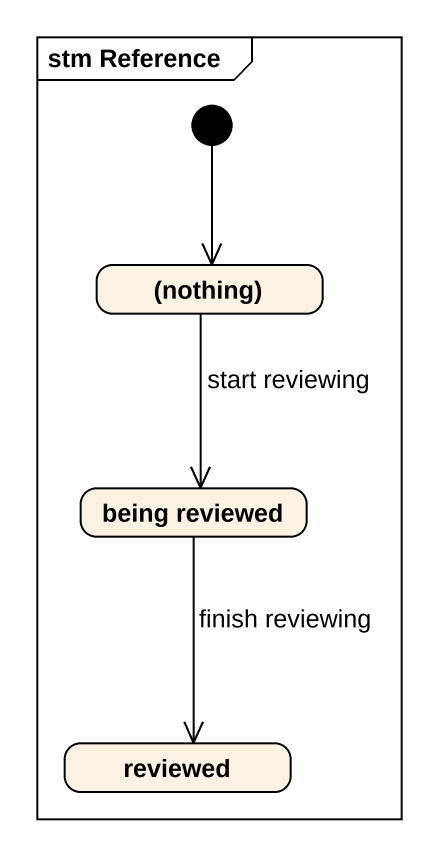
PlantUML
@startuml
mainframe stm Reference
hide empty description
state "(nothing)" as nothing
state "being reviewed" as being_reviewed
state reviewed
[*] --> nothing
nothing --> being_reviewed : start reviewing
being_reviewed --> reviewed : finish reviewing
@enduml
